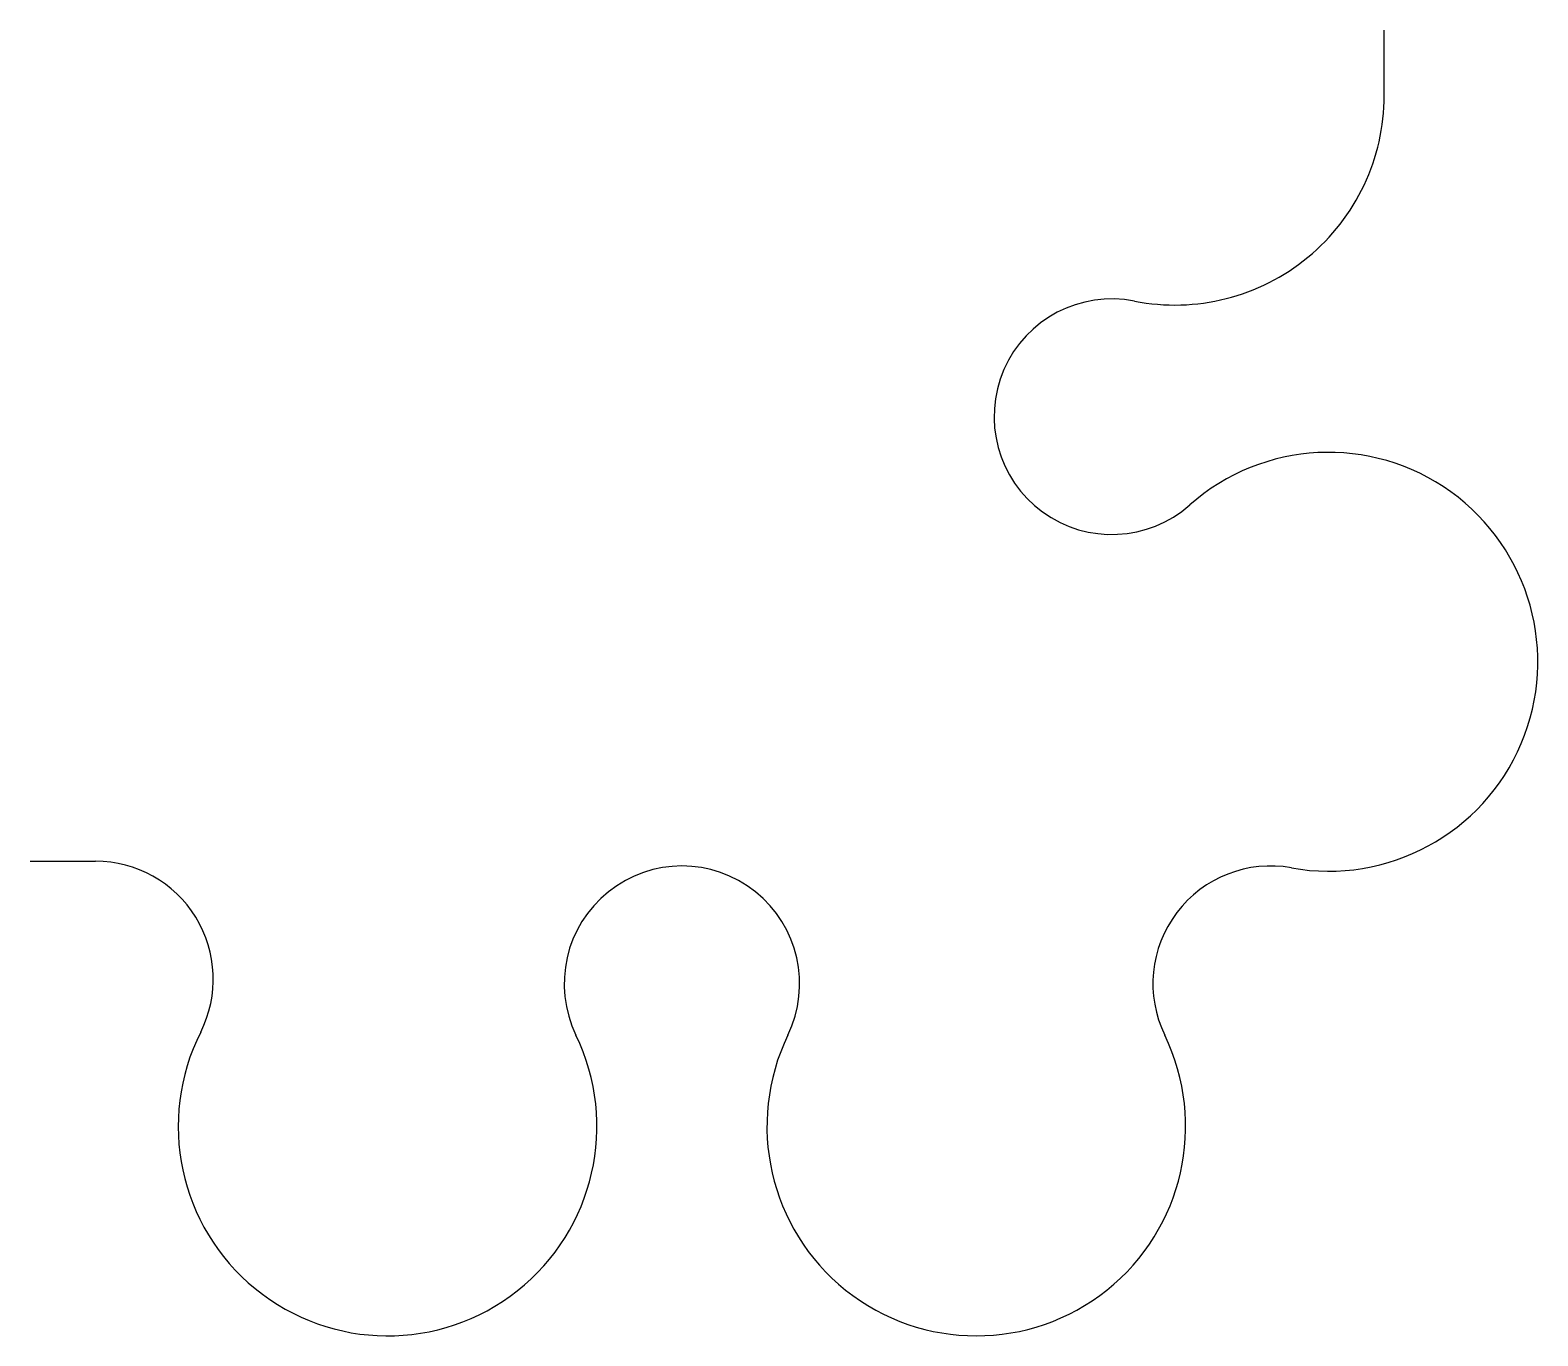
# Model space of a CAD drawing. Header units: millimetres. Extents: x 0 to 11.5, y -10 to 0.
import ezdxf

# ---------------------------------------------------------------- set-up
doc = ezdxf.new("R2010")
doc.units = ezdxf.units.MM

msp = doc.modelspace()

# ---------------------------------------------------------------- linework, layer by layer
at = {"color": 7, "linetype": 'Continuous'}
for p, q in [((10.35, -0.5), (10.35, 0)), ((0, -6.35), (0.5, -6.35))]:
    msp.add_line(p, q, dxfattribs=at)
for centre, radius, start, end in [((8.75, -0.5), 1.6, 258.884, 0), ((8.268, -2.953), 0.9, 78.884, 311.494), ((9.924, -4.826), 1.6, 259.8102, 131.494), ((0.5, -7.25), 0.9, 333.2319, 90), ((4.982, -7.286), 0.9, 334.1581, 205.8419), ((9.482, -7.286), 0.9, 79.8102, 205.8419), ((2.732, -8.376), 1.6, 153.2319, 25.8419), ((7.232, -8.376), 1.6, 154.1581, 25.8419)]:
    msp.add_arc(centre, radius, start, end, dxfattribs=at)

doc.saveas('drawing.dxf')
